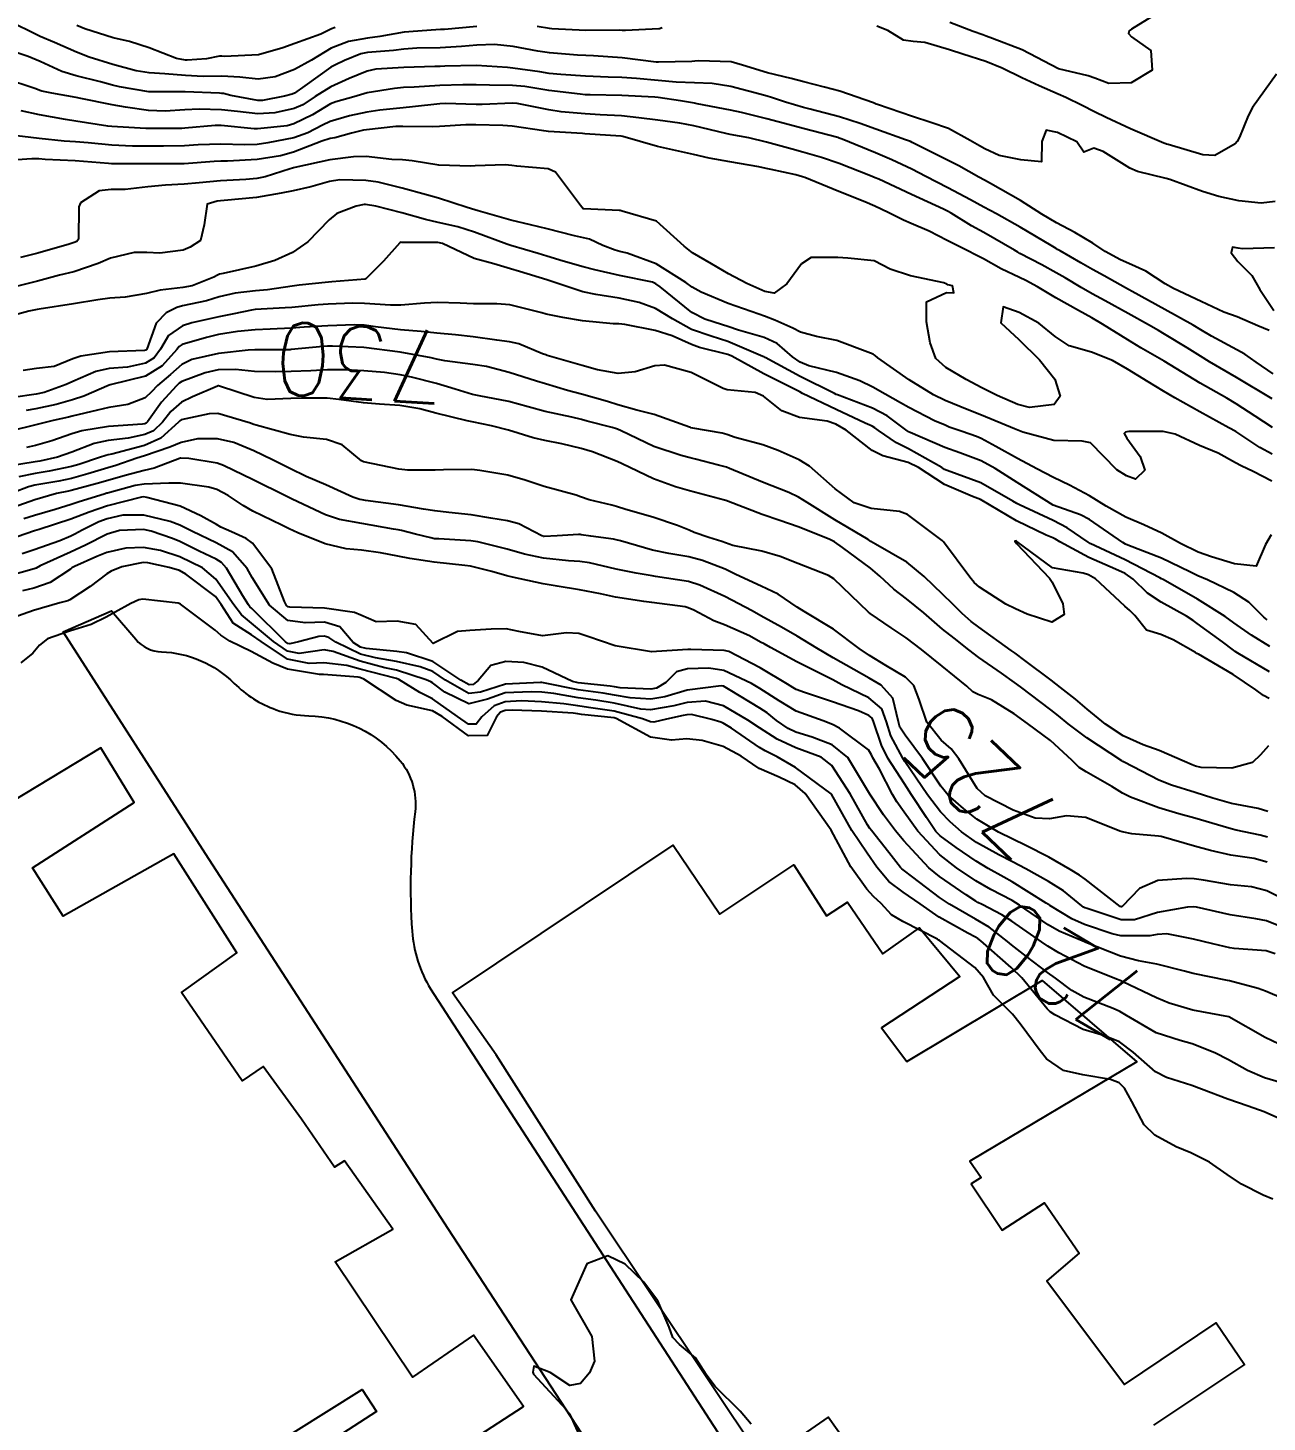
# Model space of a CAD drawing. Header units: metres. Extents: x 298520 to 308411, y 7433745 to 7450750.
# Drawn here: x 305375 to 305443.1, y 7436539.2 to 7436615.8 of the extents above; entities that cross this region are included whole.
import ezdxf
from ezdxf.enums import TextEntityAlignment as Align

# ---------------------------------------------------------------- set-up
doc = ezdxf.new("R2010")
doc.units = ezdxf.units.M
doc.header["$LTSCALE"] = 10
for name, color, linetype in [('Cotas', 45, 'Continuous'), ('Curvas de Nivel 1m', 11, 'Continuous'), ('Curvas de Nivel 5m', 15, 'Continuous'), ('Edificações', 30, 'Continuous'), ('Vias Primárias', 230, 'Continuous')]:
    doc.layers.add(name, color=color, linetype=linetype)
doc.styles.add('Style-STANDARD', font='STANDARD.shx')

msp = doc.modelspace()

# ---------------------------------------------------------------- linework, layer by layer
at = {"layer": 'Curvas de Nivel 1m', "flags": 128}
for points, elevation in [([(305436.783, 7436616.448), (305435.696, 7436615.776), (305435.562, 7436615.675), (305435.526, 7436615.542), (305435.691, 7436615.345), (305436.753, 7436614.594), (305436.831, 7436613.523), (305435.666, 7436612.816), (305434.441, 7436612.776), (305433.668, 7436613.078), (305433.314, 7436613.21), (305431.673, 7436613.59), (305429.683, 7436614.632), (305428.056, 7436615.26), (305427.691, 7436615.389), (305427.51, 7436615.452), (305426.984, 7436615.641), (305425.7, 7436616.139)], 743), ([(305399.692, 7436615.926), (305397.92, 7436615.758), (305397.69, 7436615.745), (305397.433, 7436615.737), (305395.689, 7436615.605), (305394.357, 7436615.362), (305393.685, 7436615.27), (305392.637, 7436615.097), (305391.68, 7436614.727), (305390.605, 7436614.076), (305389.668, 7436613.549), (305388.606, 7436613.158), (305387.662, 7436613.031), (305386.662, 7436613.124), (305385.663, 7436613.191), (305384.639, 7436613.175), (305383.664, 7436613.22), (305382.526, 7436613.31), (305381.665, 7436613.365), (305380.957, 7436613.481), (305379.669, 7436613.828), (305378.368, 7436614.223), (305377.676, 7436614.498), (305376.469, 7436615.037), (305375.684, 7436615.369), (305373.827, 7436616.279)], 742), ([(305391.892, 7436615.856), (305391.69, 7436615.79), (305391.109, 7436615.49), (305389.682, 7436614.987), (305389.025, 7436614.752), (305387.675, 7436614.356), (305385.81, 7436614.274), (305385.674, 7436614.29), (305385.533, 7436614.282), (305384.825, 7436614.148), (305383.768, 7436614.063), (305383.672, 7436614.069), (305383.166, 7436614.165), (305381.678, 7436614.736), (305380.585, 7436615.099), (305379.684, 7436615.302), (305378.128, 7436615.786), (305377.69, 7436615.971)], 743), ([(305409.877, 7436615.848), (305409.743, 7436615.798), (305409.692, 7436615.796), (305407.861, 7436615.698), (305407.691, 7436615.704), (305407.53, 7436615.712), (305405.691, 7436615.707), (305403.82, 7436615.791), (305403.692, 7436615.805), (305403, 7436615.927)], 742), ([(305443.671, 7436613.29), (305442.34, 7436611.46), (305442.104, 7436611.005), (305441.628, 7436609.829), (305441.497, 7436609.599), (305441.388, 7436609.472), (305440.274, 7436608.825), (305439.617, 7436608.862), (305437.71, 7436609.421), (305437.622, 7436609.45), (305437.577, 7436609.466), (305437.467, 7436609.512), (305435.634, 7436610.292), (305434.29, 7436610.906), (305433.648, 7436611.226), (305432.983, 7436611.57), (305432.083, 7436612.009), (305431.659, 7436612.192), (305430.616, 7436612.648), (305429.668, 7436613.1), (305428.586, 7436613.621), (305427.677, 7436613.994), (305426.424, 7436614.393), (305425.683, 7436614.626), (305424.324, 7436615.036), (305423.687, 7436615.1), (305423.162, 7436615.162), (305422.292, 7436615.701), (305421.696, 7436615.928)], 742), ([(305443.586, 7436606.299), (305442.824, 7436606.212), (305441.586, 7436606.324), (305440.496, 7436606.575), (305439.593, 7436606.85), (305437.795, 7436607.508), (305437.604, 7436607.569), (305436.015, 7436607.942), (305435.609, 7436608.127), (305434.129, 7436609.044), (305433.62, 7436609.236), (305433.063, 7436609.014), (305432.684, 7436609.574), (305431.63, 7436610.087), (305431.002, 7436610.227), (305430.755, 7436609.599), (305430.742, 7436608.469), (305429.613, 7436608.578), (305428.415, 7436608.821), (305427.619, 7436609.192), (305427.334, 7436609.348), (305426.824, 7436609.642), (305425.633, 7436610.307), (305424.664, 7436610.644), (305423.642, 7436610.974), (305421.729, 7436611.631), (305421.652, 7436611.652), (305421.499, 7436611.712), (305419.659, 7436612.364), (305418.812, 7436612.588), (305417.664, 7436612.883), (305416.972, 7436613.066), (305415.669, 7436613.374), (305414.304, 7436613.794), (305413.675, 7436613.969), (305411.871, 7436614.024), (305411.675, 7436614.007), (305411.515, 7436613.991), (305409.674, 7436613.956), (305409.561, 7436613.964), (305407.676, 7436614.186), (305406.097, 7436614.314), (305405.677, 7436614.328), (305405.234, 7436614.348), (305403.678, 7436614.473), (305403.037, 7436614.569), (305401.682, 7436614.827), (305400.658, 7436614.931), (305399.682, 7436614.897), (305398.838, 7436614.822), (305397.681, 7436614.753), (305396.39, 7436614.719), (305395.679, 7436614.668), (305395.109, 7436614.595), (305393.677, 7436614.484), (305393.302, 7436614.418), (305392.414, 7436614.053), (305391.91, 7436613.818), (305391.669, 7436613.679), (305390.229, 7436612.652), (305389.655, 7436612.257), (305389.543, 7436612.202), (305389.112, 7436612.095), (305387.909, 7436611.847), (305387.649, 7436611.845), (305386.167, 7436612.132), (305385.75, 7436612.235), (305385.654, 7436612.243), (305385.548, 7436612.247), (305383.655, 7436612.324), (305383.489, 7436612.327), (305381.654, 7436612.332), (305380.044, 7436612.592), (305379.658, 7436612.696), (305378.999, 7436612.877), (305377.663, 7436613.202), (305376.867, 7436613.444), (305375.67, 7436613.987), (305375.019, 7436614.267), (305373.677, 7436614.703)], 741), ([(305443.474, 7436596.827), (305442.541, 7436597.454), (305441.926, 7436597.902), (305441.49, 7436598.143), (305440.093, 7436598.888), (305439.5, 7436599.245), (305439.074, 7436599.494), (305437.516, 7436600.363), (305435.72, 7436601.347), (305435.532, 7436601.45), (305435.366, 7436601.542), (305434.189, 7436602.203), (305433.543, 7436602.564), (305432.904, 7436602.927), (305431.761, 7436603.587), (305431.629, 7436603.664), (305431.554, 7436603.707), (305431.275, 7436603.873), (305429.566, 7436604.889), (305428.268, 7436605.623), (305427.578, 7436605.991), (305426.836, 7436606.389), (305425.594, 7436607.05), (305424.384, 7436607.672), (305423.607, 7436608.068), (305422.506, 7436608.591), (305421.615, 7436608.966), (305419.774, 7436609.728), (305419.624, 7436609.787), (305419.546, 7436609.809), (305417.631, 7436610.307), (305416.886, 7436610.51), (305415.639, 7436610.842), (305414.248, 7436611.189), (305413.646, 7436611.321), (305411.804, 7436611.674), (305411.651, 7436611.704), (305410.882, 7436611.838), (305409.655, 7436612.018), (305409.473, 7436612.034), (305407.655, 7436612.124), (305405.919, 7436612.16), (305405.656, 7436612.165), (305405.369, 7436612.189), (305403.658, 7436612.393), (305402.33, 7436612.611), (305401.66, 7436612.676), (305400.392, 7436612.691), (305399.66, 7436612.703), (305398.927, 7436612.71), (305397.66, 7436612.679), (305396.239, 7436612.591), (305395.658, 7436612.559), (305395.165, 7436612.518), (305393.655, 7436612.27), (305393.476, 7436612.221), (305392.923, 7436612.047), (305391.928, 7436611.778), (305391.647, 7436611.657), (305390.645, 7436611.068), (305389.63, 7436610.562), (305389.261, 7436610.461), (305387.626, 7436610.286), (305387.452, 7436610.286), (305385.628, 7436610.467), (305385.303, 7436610.468), (305383.625, 7436610.323), (305383.473, 7436610.314), (305381.625, 7436610.307), (305381.497, 7436610.31), (305379.626, 7436610.415), (305379.4, 7436610.438), (305377.63, 7436610.719), (305377.063, 7436610.807), (305375.635, 7436611.063), (305374.632, 7436611.276)], 739), ([(305443.427, 7436595.44), (305441.47, 7436596.61), (305439.983, 7436597.485), (305439.486, 7436597.785), (305438.746, 7436598.242), (305437.498, 7436599.006), (305437.183, 7436599.198), (305436.632, 7436599.523), (305435.512, 7436600.142), (305434.246, 7436600.828), (305433.528, 7436601.225), (305432.931, 7436601.569), (305432.046, 7436602.091), (305431.541, 7436602.377), (305430.754, 7436602.807), (305429.551, 7436603.441), (305429.443, 7436603.502), (305429.258, 7436603.613), (305427.562, 7436604.583), (305426.884, 7436604.958), (305425.769, 7436605.657), (305425.575, 7436605.772), (305425.361, 7436605.877), (305423.588, 7436606.681), (305421.789, 7436607.518), (305421.601, 7436607.603), (305421.339, 7436607.713), (305419.609, 7436608.38), (305418.643, 7436608.709), (305417.616, 7436609.015), (305417.034, 7436609.176), (305415.621, 7436609.561), (305414.641, 7436609.79), (305413.626, 7436609.987), (305413.391, 7436610.039), (305411.632, 7436610.46), (305410.862, 7436610.61), (305409.637, 7436610.774), (305408.598, 7436610.901), (305407.64, 7436611.001), (305406.465, 7436611.063), (305405.641, 7436611.114), (305404.322, 7436611.234), (305403.644, 7436611.327), (305401.908, 7436611.687), (305401.649, 7436611.708), (305399.987, 7436611.628), (305399.648, 7436611.626), (305397.958, 7436611.678), (305397.648, 7436611.659), (305396.159, 7436611.498), (305395.644, 7436611.455), (305394.349, 7436611.326), (305393.641, 7436611.216), (305392.684, 7436611.003), (305391.632, 7436610.688), (305391.203, 7436610.493), (305390.404, 7436610.078), (305389.62, 7436609.8), (305388.204, 7436609.517), (305387.616, 7436609.436), (305386.908, 7436609.413), (305385.616, 7436609.457), (305384.365, 7436609.403), (305383.615, 7436609.356), (305382.454, 7436609.332), (305381.614, 7436609.33), (305380.76, 7436609.339), (305379.615, 7436609.394), (305378.324, 7436609.515), (305377.616, 7436609.576), (305376.996, 7436609.619), (305375.618, 7436609.767), (305373.937, 7436609.959)], 738), ([(305443.437, 7436593.861), (305442.489, 7436594.5), (305441.45, 7436595.176), (305440.929, 7436595.475), (305439.465, 7436596.306), (305437.483, 7436597.51), (305436.209, 7436598.248), (305435.494, 7436598.689), (305434.098, 7436599.554), (305433.508, 7436599.898), (305432.784, 7436600.301), (305431.524, 7436601.004), (305430.515, 7436601.6), (305429.889, 7436601.959), (305429.538, 7436602.122), (305428.517, 7436602.595), (305427.548, 7436603.142), (305427.231, 7436603.316), (305426.579, 7436603.645), (305425.884, 7436603.982), (305425.558, 7436604.147), (305424.569, 7436604.663), (305423.567, 7436605.089), (305423.153, 7436605.271), (305422.316, 7436605.699), (305421.578, 7436606.047), (305421.02, 7436606.277), (305419.59, 7436606.854), (305417.735, 7436607.614), (305417.602, 7436607.661), (305417.234, 7436607.756), (305415.877, 7436608.048), (305415.606, 7436608.111), (305415.189, 7436608.202), (305413.61, 7436608.47), (305412.473, 7436608.678), (305411.613, 7436608.887), (305410.283, 7436609.176), (305409.618, 7436609.317), (305407.725, 7436609.869), (305407.623, 7436609.89), (305407.601, 7436609.892), (305405.625, 7436610.02), (305405.496, 7436610.03), (305403.626, 7436610.149), (305403.369, 7436610.182), (305401.63, 7436610.432), (305401.12, 7436610.466), (305399.631, 7436610.518), (305399.088, 7436610.519), (305397.629, 7436610.415), (305397.225, 7436610.4), (305395.629, 7436610.425), (305395.241, 7436610.412), (305393.626, 7436610.244), (305393.452, 7436610.216), (305392.793, 7436610.048), (305391.873, 7436609.805), (305391.62, 7436609.756), (305391.168, 7436609.617), (305389.612, 7436609.013), (305388.896, 7436608.811), (305387.608, 7436608.609), (305385.982, 7436608.51), (305385.607, 7436608.509), (305385.253, 7436608.497), (305383.605, 7436608.37), (305383.405, 7436608.361), (305381.605, 7436608.362), (305379.764, 7436608.367), (305379.605, 7436608.372), (305379.427, 7436608.389), (305377.606, 7436608.535), (305375.958, 7436608.606), (305375.607, 7436608.634), (305375.222, 7436608.649), (305373.605, 7436608.535)], 737), ([(305443.423, 7436592.407), (305442.746, 7436592.77), (305441.704, 7436593.466), (305441.545, 7436593.58), (305441.435, 7436593.649), (305441.052, 7436593.859), (305439.445, 7436594.733), (305438.067, 7436595.504), (305437.458, 7436595.862), (305436.6, 7436596.388), (305435.476, 7436597.068), (305434.654, 7436597.548), (305433.487, 7436598.015), (305432.272, 7436598.359), (305431.496, 7436598.872), (305430.595, 7436599.599), (305429.512, 7436600.187), (305428.627, 7436600.508), (305428.513, 7436599.62), (305429.494, 7436598.705), (305430.629, 7436597.599), (305431.467, 7436596.522), (305431.771, 7436595.585), (305431.448, 7436595.139), (305430.076, 7436594.975), (305429.448, 7436595.139), (305428.303, 7436595.621), (305427.459, 7436596.045), (305426.596, 7436596.513), (305425.475, 7436597.161), (305424.925, 7436597.666), (305424.627, 7436598.533), (305424.423, 7436599.671), (305424.419, 7436600.771), (305425.527, 7436601.285), (305425.917, 7436601.265), (305425.852, 7436601.655), (305425.592, 7436601.718), (305425.534, 7436601.742), (305425.376, 7436601.82), (305423.538, 7436602.211), (305422.411, 7436602.567), (305421.546, 7436603.026), (305420.101, 7436603.171), (305419.548, 7436603.211), (305418.082, 7436603.21), (305417.544, 7436602.873), (305416.735, 7436601.762), (305416.036, 7436601.262), (305415.526, 7436601.349), (305414.536, 7436601.79), (305413.538, 7436602.325), (305412.594, 7436602.865), (305411.549, 7436603.469), (305411.083, 7436603.835), (305409.567, 7436605.221), (305407.683, 7436605.758), (305407.572, 7436605.795), (305407.51, 7436605.808), (305405.573, 7436605.891), (305405.53, 7436605.9), (305405.397, 7436606.08), (305404.014, 7436607.916), (305403.605, 7436608.089), (305401.898, 7436608.237), (305401.606, 7436608.275), (305401.245, 7436608.315), (305399.606, 7436608.255), (305399.338, 7436608.241), (305397.606, 7436608.298), (305396.135, 7436608.539), (305395.609, 7436608.58), (305395.023, 7436608.612), (305393.61, 7436608.762), (305392.907, 7436608.75), (305391.608, 7436608.595), (305389.685, 7436608.17), (305389.603, 7436608.141), (305389.562, 7436608.131), (305389.421, 7436608.092), (305388.044, 7436607.658), (305387.595, 7436607.565), (305386.99, 7436607.512), (305385.596, 7436607.437), (305384.418, 7436607.328), (305383.594, 7436607.251), (305382.572, 7436607.191), (305381.592, 7436607.11), (305380.356, 7436606.964), (305379.59, 7436606.947), (305378.927, 7436606.879), (305377.895, 7436606.227), (305377.801, 7436606.006), (305377.779, 7436604.228), (305377.687, 7436604.093), (305377.551, 7436604.036), (305377.273, 7436603.957), (305375.545, 7436603.454), (305374.589, 7436603.222)], 736), ([(305443.368, 7436587.97), (305443.052, 7436587.445), (305442.549, 7436586.248), (305441.347, 7436586.379), (305440.085, 7436586.75), (305439.356, 7436587.008), (305438.39, 7436587.5), (305437.368, 7436588.065), (305436.365, 7436588.517), (305435.377, 7436588.938), (305434.305, 7436589.551), (305433.391, 7436590.121), (305432.274, 7436590.702), (305431.406, 7436591.125), (305430.493, 7436591.599), (305429.418, 7436592.167), (305428.231, 7436592.816), (305427.429, 7436593.267), (305427.176, 7436593.379), (305426.374, 7436593.646), (305425.673, 7436593.894), (305425.436, 7436593.989), (305424.86, 7436594.244), (305423.446, 7436594.961), (305422.983, 7436595.221), (305422.148, 7436595.7), (305421.458, 7436596.081), (305420.752, 7436596.429), (305419.47, 7436596.892), (305417.955, 7436597.266), (305417.478, 7436597.455), (305417.041, 7436597.757), (305416.206, 7436598.486), (305415.493, 7436598.822), (305414.075, 7436599.217), (305413.499, 7436599.418), (305413.208, 7436599.513), (305412.223, 7436599.819), (305411.508, 7436600.196), (305409.781, 7436601.596), (305409.532, 7436601.777), (305409.344, 7436601.852), (305407.537, 7436602.229), (305406.18, 7436602.531), (305405.541, 7436602.697), (305404.442, 7436603.013), (305403.547, 7436603.288), (305403.06, 7436603.439), (305401.552, 7436603.882), (305401.348, 7436603.952), (305399.559, 7436604.603), (305398.643, 7436604.899), (305397.565, 7436605.15), (305396.864, 7436605.299), (305395.569, 7436605.67), (305394.127, 7436606.034), (305393.574, 7436606.129), (305393.486, 7436606.129), (305393.046, 7436606.045), (305391.991, 7436605.633), (305391.565, 7436605.283), (305390.401, 7436604.077), (305389.547, 7436603.483), (305388.59, 7436603.052), (305387.539, 7436602.734), (305385.736, 7436602.338), (305385.534, 7436602.297), (305385.425, 7436602.25), (305385.229, 7436602.143), (305384.027, 7436601.654), (305383.524, 7436601.565), (305382.267, 7436601.427), (305381.519, 7436601.24), (305380.359, 7436601.041), (305379.515, 7436600.982), (305378.846, 7436600.884), (305377.509, 7436600.665), (305375.625, 7436600.378), (305375.504, 7436600.353), (305375.429, 7436600.336), (305375.062, 7436600.264), (305373.843, 7436599.934)], 734), ([(305443.159, 7436583.29), (305442.975, 7436583.445), (305442.135, 7436584.272), (305441.326, 7436584.789), (305439.867, 7436585.485), (305439.336, 7436585.721), (305438.899, 7436585.935), (305437.35, 7436586.678), (305435.493, 7436587.406), (305435.362, 7436587.463), (305435.223, 7436587.541), (305433.375, 7436588.808), (305432.882, 7436589.071), (305431.383, 7436589.59), (305429.402, 7436590.854), (305428.186, 7436591.622), (305427.417, 7436592.031), (305426.246, 7436592.473), (305425.424, 7436592.771), (305423.521, 7436593.59), (305423.432, 7436593.631), (305423.401, 7436593.649), (305423.349, 7436593.681), (305422.252, 7436594.509), (305421.445, 7436594.928), (305419.522, 7436595.659), (305419.453, 7436595.688), (305419.366, 7436595.731), (305417.467, 7436596.676), (305415.542, 7436597.72), (305415.483, 7436597.753), (305415.425, 7436597.781), (305413.491, 7436598.601), (305412.577, 7436598.897), (305411.497, 7436599.263), (305410.445, 7436599.841), (305409.511, 7436600.42), (305408.624, 7436600.751), (305407.519, 7436600.974), (305406.235, 7436601.177), (305405.524, 7436601.32), (305403.754, 7436601.918), (305403.534, 7436601.993), (305402.034, 7436602.439), (305401.539, 7436602.601), (305400.634, 7436602.867), (305399.545, 7436603.166), (305397.81, 7436603.987), (305397.553, 7436604.045), (305395.581, 7436604.047), (305395.553, 7436604.05), (305395.52, 7436604.053), (305395.463, 7436604.021), (305394.558, 7436603.015), (305393.578, 7436602.04), (305393.545, 7436602.028), (305391.711, 7436601.877), (305391.53, 7436601.859), (305389.925, 7436601.688), (305389.526, 7436601.633), (305388.179, 7436601.448), (305387.522, 7436601.381), (305386.399, 7436601.248), (305385.517, 7436601.049), (305384.817, 7436600.843), (305383.509, 7436600.555), (305383.197, 7436600.473), (305382.598, 7436600.169), (305382.062, 7436599.609), (305381.541, 7436598.179), (305381.517, 7436598.145), (305381.482, 7436598.121), (305381.413, 7436598.112), (305379.481, 7436598.032), (305377.913, 7436597.792), (305377.477, 7436597.638), (305376.447, 7436597.22), (305375.471, 7436597.106), (305374.739, 7436596.999)], 733), ([(305443.297, 7436581.821), (305442.293, 7436582.445), (305441.31, 7436583.138), (305440.84, 7436583.475), (305439.322, 7436584.423), (305437.425, 7436585.509), (305437.334, 7436585.554), (305437.245, 7436585.6), (305435.349, 7436586.6), (305433.424, 7436587.497), (305433.362, 7436587.526), (305433.306, 7436587.561), (305432.153, 7436588.36), (305431.375, 7436588.749), (305429.53, 7436589.609), (305429.384, 7436589.691), (305429.17, 7436589.828), (305427.401, 7436590.824), (305425.562, 7436591.506), (305425.412, 7436591.567), (305425.26, 7436591.662), (305423.423, 7436592.698), (305422.763, 7436593.027), (305421.783, 7436593.705), (305421.585, 7436593.858), (305421.435, 7436593.937), (305421.047, 7436594.104), (305419.444, 7436594.865), (305417.607, 7436595.748), (305417.454, 7436595.826), (305417.311, 7436595.896), (305415.469, 7436596.819), (305413.706, 7436597.798), (305413.484, 7436597.889), (305411.931, 7436598.267), (305411.489, 7436598.428), (305410.43, 7436598.904), (305409.496, 7436599.206), (305407.826, 7436599.54), (305407.5, 7436599.564), (305407.188, 7436599.563), (305405.501, 7436599.734), (305404.413, 7436599.911), (305403.506, 7436600.107), (305403.257, 7436600.173), (305401.513, 7436600.622), (305400.795, 7436600.676), (305399.513, 7436600.662), (305398.782, 7436600.71), (305397.514, 7436600.746), (305396.817, 7436600.697), (305395.511, 7436600.589), (305394.948, 7436600.589), (305393.513, 7436600.688), (305392.853, 7436600.706), (305391.512, 7436600.651), (305390.972, 7436600.614), (305389.509, 7436600.474), (305389.155, 7436600.447), (305387.507, 7436600.355), (305387.292, 7436600.327), (305386.325, 7436600.128), (305385.501, 7436599.957), (305384.023, 7436599.63), (305383.496, 7436599.466), (305382.735, 7436598.923), (305382.291, 7436598.172), (305381.949, 7436597.704), (305381.475, 7436597.411), (305380.471, 7436597.193), (305379.472, 7436597.116), (305378.731, 7436596.956), (305377.465, 7436596.392), (305377.115, 7436596.235), (305375.906, 7436595.803), (305375.455, 7436595.701), (305374.198, 7436595.526)], 732), ([(305443.278, 7436580.438), (305441.542, 7436581.466), (305441.384, 7436581.559), (305441.294, 7436581.624), (305440.698, 7436582.077), (305439.309, 7436583.099), (305439.08, 7436583.263), (305438.725, 7436583.496), (305437.32, 7436584.263), (305436.563, 7436584.76), (305435.777, 7436585.533), (305435.337, 7436585.842), (305434.806, 7436586.08), (305433.35, 7436586.713), (305431.748, 7436587.584), (305431.505, 7436587.728), (305431.365, 7436587.799), (305431.003, 7436587.957), (305429.374, 7436588.743), (305427.882, 7436589.625), (305427.387, 7436589.91), (305426.947, 7436590.079), (305425.399, 7436590.738), (305423.983, 7436591.674), (305423.416, 7436591.945), (305422.023, 7436592.305), (305421.422, 7436592.609), (305419.997, 7436593.724), (305419.436, 7436594.049), (305418.955, 7436594.218), (305417.44, 7436594.412), (305416.458, 7436594.78), (305415.451, 7436595.587), (305415.003, 7436595.785), (305413.455, 7436595.944), (305413.238, 7436596.021), (305411.469, 7436596.896), (305410.017, 7436597.302), (305409.474, 7436597.26), (305408.402, 7436596.928), (305407.468, 7436596.845), (305406.319, 7436597.039), (305405.474, 7436597.272), (305403.567, 7436597.833), (305403.482, 7436597.857), (305403.309, 7436597.923), (305402.007, 7436598.462), (305401.489, 7436598.582), (305400.781, 7436598.666), (305399.492, 7436598.855), (305398.515, 7436598.957), (305397.494, 7436599.051), (305396.635, 7436599.143), (305395.495, 7436599.248), (305394.117, 7436599.413), (305393.497, 7436599.489), (305392.958, 7436599.508), (305391.497, 7436599.467), (305390.197, 7436599.382), (305389.495, 7436599.327), (305388.323, 7436599.273), (305387.494, 7436599.244), (305386.521, 7436599.152), (305385.491, 7436598.977), (305384.816, 7436598.82), (305383.486, 7436598.437), (305383.319, 7436598.327), (305383.19, 7436598.163), (305382.379, 7436597.266), (305381.468, 7436596.699), (305379.521, 7436596.209), (305379.472, 7436596.2), (305378.078, 7436595.6), (305377.45, 7436595.389), (305376.553, 7436595.136), (305375.442, 7436594.896), (305374.9, 7436594.807)], 731), ([(305443.227, 7436576.36), (305442.793, 7436575.873), (305442.353, 7436575.453), (305441.21, 7436575.131), (305439.52, 7436575.177), (305439.211, 7436575.254), (305439.035, 7436575.316), (305438.603, 7436575.499), (305437.222, 7436576.108), (305436.338, 7436576.417), (305435.233, 7436576.91), (305434.26, 7436577.55), (305433.251, 7436578.387), (305432.614, 7436578.927), (305431.792, 7436579.582), (305431.269, 7436579.981), (305429.83, 7436581.059), (305429.291, 7436581.46), (305429.08, 7436581.612), (305427.305, 7436582.882), (305426.878, 7436583.206), (305426.377, 7436583.644), (305425.847, 7436584.18), (305425.323, 7436584.682), (305424.29, 7436585.67), (305423.345, 7436586.474), (305421.605, 7436587.461), (305421.361, 7436587.609), (305421.207, 7436587.712), (305419.374, 7436588.792), (305417.848, 7436589.745), (305417.387, 7436590.041), (305416.85, 7436590.299), (305415.399, 7436590.865), (305413.591, 7436591.617), (305413.411, 7436591.682), (305412.981, 7436591.806), (305411.721, 7436592.13), (305411.417, 7436592.207), (305410.919, 7436592.333), (305409.423, 7436592.832), (305407.62, 7436593.68), (305407.432, 7436593.78), (305407.366, 7436593.804), (305407.125, 7436593.875), (305405.76, 7436594.219), (305405.437, 7436594.301), (305404.914, 7436594.43), (305403.441, 7436594.757), (305402.518, 7436595.009), (305401.446, 7436595.297), (305399.815, 7436595.609), (305399.459, 7436595.688), (305398.506, 7436595.98), (305397.466, 7436596.286), (305396.098, 7436596.639), (305395.47, 7436596.766), (305394.614, 7436596.886), (305393.472, 7436596.979), (305392.458, 7436597.04), (305391.473, 7436597.04), (305390.563, 7436596.988), (305389.472, 7436596.949), (305388.645, 7436596.925), (305387.471, 7436596.948), (305386.41, 7436597.064), (305385.472, 7436597.042), (305384.744, 7436596.873), (305383.465, 7436596.393), (305383.328, 7436596.298), (305383.181, 7436596.163), (305382.352, 7436595.268), (305381.578, 7436594.179), (305381.507, 7436594.105), (305381.432, 7436594.072), (305381.298, 7436594.048), (305379.43, 7436593.931), (305377.962, 7436593.69), (305377.426, 7436593.528), (305376.317, 7436593.142), (305375.419, 7436592.884), (305374.918, 7436592.765)], 729), ([(305443.186, 7436572.761), (305442.652, 7436572.913), (305441.19, 7436573.187), (305440.166, 7436573.48), (305439.196, 7436573.803), (305437.892, 7436574.202), (305437.203, 7436574.479), (305435.287, 7436575.465), (305435.213, 7436575.508), (305435.154, 7436575.541), (305433.231, 7436576.797), (305432.2, 7436577.576), (305431.678, 7436578.014), (305431.251, 7436578.349), (305429.587, 7436579.607), (305429.266, 7436579.848), (305428.535, 7436580.357), (305427.287, 7436581.232), (305426.75, 7436581.638), (305425.932, 7436582.283), (305425.304, 7436582.788), (305424.277, 7436583.67), (305423.321, 7436584.445), (305422.624, 7436584.989), (305421.855, 7436585.702), (305421.339, 7436586.14), (305419.807, 7436587.274), (305419.361, 7436587.583), (305419.073, 7436587.733), (305417.37, 7436588.416), (305416.36, 7436588.752), (305415.376, 7436589.094), (305413.537, 7436589.798), (305413.384, 7436589.855), (305413.307, 7436589.878), (305411.391, 7436590.391), (305410.622, 7436590.61), (305409.401, 7436591.056), (305407.686, 7436591.867), (305407.414, 7436591.997), (305406.057, 7436592.529), (305405.421, 7436592.719), (305404.369, 7436592.965), (305403.425, 7436593.151), (305402.797, 7436593.299), (305401.431, 7436593.717), (305400.498, 7436593.959), (305399.436, 7436594.183), (305399.165, 7436594.245), (305397.443, 7436594.666), (305396.562, 7436594.887), (305395.449, 7436595.074), (305394.331, 7436595.15), (305393.451, 7436595.221), (305392.097, 7436595.416), (305391.454, 7436595.48), (305390.054, 7436595.484), (305389.453, 7436595.456), (305388.156, 7436595.4), (305387.454, 7436595.518), (305385.547, 7436596.139), (305385.481, 7436596.158), (305385.463, 7436596.156), (305385.421, 7436596.14), (305384.059, 7436595.549), (305383.449, 7436595.261), (305382.858, 7436594.749), (305382.412, 7436594.17), (305381.912, 7436593.691), (305381.426, 7436593.479), (305380.513, 7436593.282), (305379.422, 7436593.147), (305378.652, 7436592.987), (305377.416, 7436592.508), (305376.622, 7436592.242), (305375.65, 7436592.016), (305375.409, 7436591.975), (305373.944, 7436591.735)], 728), ([(305443.171, 7436571.339), (305442.772, 7436571.446), (305441.444, 7436571.734), (305441.176, 7436571.797), (305440.724, 7436571.928), (305439.182, 7436572.38), (305438.3, 7436572.619), (305437.187, 7436572.95), (305435.637, 7436573.536), (305435.195, 7436573.764), (305434.61, 7436574.135), (305433.207, 7436574.94), (305432.814, 7436575.17), (305432.419, 7436575.572), (305431.229, 7436576.659), (305429.979, 7436577.603), (305429.248, 7436578.121), (305427.991, 7436578.887), (305427.259, 7436579.191), (305426.967, 7436579.342), (305426.628, 7436579.64), (305425.279, 7436580.744), (305424.139, 7436581.672), (305423.299, 7436582.301), (305422.467, 7436582.855), (305421.312, 7436583.638), (305421.228, 7436583.711), (305419.331, 7436585.542), (305419.038, 7436585.733), (305417.343, 7436586.396), (305416.362, 7436586.773), (305415.356, 7436587.064), (305413.766, 7436587.389), (305413.36, 7436587.535), (305413.164, 7436587.606), (305412.441, 7436587.814), (305411.643, 7436588.103), (305411.367, 7436588.219), (305410.723, 7436588.482), (305409.374, 7436588.938), (305407.89, 7436589.353), (305407.379, 7436589.52), (305407.106, 7436589.6), (305405.87, 7436589.893), (305405.385, 7436590.056), (305405.145, 7436590.144), (305403.394, 7436590.629), (305402.353, 7436590.982), (305401.402, 7436591.248), (305399.861, 7436591.511), (305399.407, 7436591.551), (305397.856, 7436591.535), (305397.406, 7436591.528), (305395.9, 7436591.518), (305395.406, 7436591.582), (305393.463, 7436591.988), (305393.412, 7436592.002), (305393.356, 7436592.041), (305392.287, 7436592.922), (305391.424, 7436593.207), (305390.164, 7436593.344), (305389.427, 7436593.481), (305387.547, 7436593.994), (305387.432, 7436594.038), (305387.381, 7436594.059), (305387.242, 7436594.113), (305385.44, 7436594.635), (305384.963, 7436594.622), (305383.435, 7436594.298), (305383.353, 7436594.242), (305383.289, 7436594.161), (305382.318, 7436593.277), (305381.42, 7436592.886), (305379.611, 7436592.403), (305379.414, 7436592.368), (305379.288, 7436592.338), (305378.944, 7436592.215), (305377.795, 7436591.838), (305377.405, 7436591.734), (305376.175, 7436591.475), (305375.399, 7436591.341), (305374.513, 7436591.152)], 727), ([(305443.151, 7436569.974), (305442.436, 7436570.169), (305441.156, 7436570.356), (305440.028, 7436570.613), (305439.163, 7436570.85), (305437.316, 7436571.372), (305437.171, 7436571.4), (305435.709, 7436571.535), (305435.174, 7436571.629), (305435.044, 7436571.671), (305433.182, 7436572.43), (305432.125, 7436572.519), (305431.181, 7436572.355), (305430.386, 7436572.393), (305429.185, 7436572.83), (305427.653, 7436573.625), (305427.199, 7436574.018), (305426.199, 7436575.645), (305425.781, 7436576.204), (305425.233, 7436576.671), (305424.438, 7436577.668), (305424.022, 7436578.906), (305423.727, 7436579.675), (305423.27, 7436580.141), (305422.185, 7436580.791), (305421.287, 7436581.326), (305420.721, 7436581.716), (305419.303, 7436582.786), (305417.69, 7436583.746), (305417.315, 7436583.992), (305416.261, 7436584.705), (305415.333, 7436585.152), (305413.939, 7436585.794), (305413.346, 7436586.076), (305412.094, 7436586.562), (305411.352, 7436586.76), (305410.251, 7436586.944), (305409.356, 7436587.123), (305407.599, 7436587.63), (305407.361, 7436587.695), (305407.21, 7436587.721), (305405.963, 7436587.891), (305405.431, 7436587.967), (305405.364, 7436587.979), (305405.283, 7436587.981), (305404.099, 7436587.913), (305403.402, 7436587.88), (305403.363, 7436587.885), (305403.332, 7436587.89), (305403.268, 7436587.921), (305402.007, 7436588.578), (305401.371, 7436588.739), (305400.454, 7436588.877), (305399.374, 7436589.06), (305398.159, 7436589.198), (305397.376, 7436589.282), (305396.765, 7436589.387), (305395.379, 7436589.625), (305393.559, 7436589.86), (305393.381, 7436589.885), (305393.254, 7436589.914), (305392.879, 7436590.048), (305391.393, 7436590.724), (305390.305, 7436591.175), (305389.406, 7436591.608), (305388.461, 7436592.1), (305387.418, 7436592.589), (305386.333, 7436593.037), (305385.424, 7436593.245), (305384.328, 7436593.247), (305383.422, 7436593.049), (305382.799, 7436592.787), (305381.414, 7436592.31), (305380.991, 7436592.186), (305379.829, 7436591.781), (305379.404, 7436591.645), (305378.306, 7436591.315), (305377.396, 7436591.073), (305376.708, 7436590.926), (305375.389, 7436590.696), (305375.04, 7436590.611), (305374.167, 7436590.272)], 726), ([(305444.254, 7436566.28), (305443.116, 7436566.735), (305442.529, 7436566.861), (305441.119, 7436567.073), (305439.261, 7436567.489), (305439.123, 7436567.507), (305438.769, 7436567.495), (305437.12, 7436567.201), (305435.854, 7436566.794), (305435.115, 7436566.796), (305433.262, 7436567.418), (305433.122, 7436567.466), (305433.058, 7436567.497), (305432.961, 7436567.562), (305431.947, 7436568.393), (305431.136, 7436568.905), (305429.884, 7436569.603), (305429.149, 7436569.995), (305428.404, 7436570.368), (305427.164, 7436571.054), (305426.34, 7436571.642), (305425.711, 7436572.185), (305425.184, 7436572.733), (305424.474, 7436573.667), (305423.22, 7436575.507), (305423.115, 7436575.682), (305422.462, 7436576.919), (305422.22, 7436577.695), (305421.96, 7436578.409), (305421.256, 7436579.014), (305419.769, 7436579.725), (305419.267, 7436579.987), (305418.75, 7436580.255), (305417.281, 7436580.983), (305415.837, 7436581.772), (305415.484, 7436581.967), (305415.296, 7436582.071), (305414.678, 7436582.407), (305413.305, 7436583.018), (305412.731, 7436583.232), (305411.62, 7436583.825), (305411.315, 7436583.962), (305411.147, 7436584), (305409.319, 7436584.24), (305408.872, 7436584.302), (305407.323, 7436584.548), (305406.49, 7436584.718), (305405.329, 7436584.951), (305404.102, 7436585.142), (305403.333, 7436585.268), (305401.646, 7436585.638), (305401.339, 7436585.718), (305400.515, 7436585.958), (305399.346, 7436586.242), (305399.031, 7436586.288), (305397.348, 7436586.468), (305396.001, 7436586.662), (305395.351, 7436586.792), (305394.399, 7436586.983), (305393.354, 7436587.118), (305392.508, 7436587.206), (305391.357, 7436587.476), (305389.85, 7436588.085), (305389.365, 7436588.306), (305388.966, 7436588.495), (305387.375, 7436589.269), (305386.838, 7436589.579), (305386.013, 7436590.131), (305385.388, 7436590.452), (305384.952, 7436590.582), (305383.393, 7436590.812), (305382.752, 7436590.807), (305381.392, 7436590.756), (305380.899, 7436590.678), (305379.384, 7436590.263), (305379.34, 7436590.254), (305379.196, 7436590.212), (305377.814, 7436589.79), (305377.377, 7436589.637), (305376.494, 7436589.363), (305375.371, 7436589.037), (305374.784, 7436588.851)], 724), ([(305443.597, 7436564.933), (305443.098, 7436565.096), (305441.345, 7436565.22), (305441.1, 7436565.258), (305440.173, 7436565.479), (305439.105, 7436565.742), (305437.631, 7436566.035), (305437.108, 7436565.995), (305436.704, 7436565.927), (305435.107, 7436565.926), (305434.625, 7436566.027), (305433.113, 7436566.545), (305432.405, 7436566.86), (305431.197, 7436567.589), (305431.155, 7436567.621), (305431.123, 7436567.638), (305431.001, 7436567.715), (305429.136, 7436568.883), (305428.674, 7436569.153), (305427.804, 7436569.63), (305427.149, 7436570.022), (305426.041, 7436570.77), (305425.169, 7436571.412), (305424.934, 7436571.662), (305424.422, 7436572.426), (305423.597, 7436573.676), (305423.202, 7436574.273), (305422.299, 7436575.694), (305421.938, 7436576.407), (305421.5, 7436577.706), (305421.424, 7436577.887), (305421.246, 7436578.04), (305420.681, 7436578.283), (305419.254, 7436578.791), (305417.711, 7436579.293), (305417.26, 7436579.46), (305417.074, 7436579.566), (305416.782, 7436579.757), (305415.276, 7436580.658), (305413.539, 7436581.547), (305413.29, 7436581.608), (305411.461, 7436581.656), (305411.29, 7436581.656), (305409.578, 7436581.557), (305409.288, 7436581.526), (305407.293, 7436581.87), (305405.789, 7436582.384), (305405.299, 7436582.538), (305404.626, 7436582.581), (305403.298, 7436582.408), (305402.008, 7436582.647), (305401.301, 7436582.804), (305400.475, 7436582.785), (305399.3, 7436582.712), (305398.619, 7436582.657), (305397.293, 7436581.99), (305396.342, 7436583.043), (305395.305, 7436583.219), (305394.147, 7436583.189), (305393.308, 7436583.556), (305392.959, 7436583.695), (305391.312, 7436583.944), (305389.415, 7436583.985), (305389.312, 7436584.007), (305389.215, 7436584.091), (305389.109, 7436584.299), (305388.421, 7436586.099), (305387.357, 7436587.518), (305387.013, 7436587.768), (305386.201, 7436588.127), (305385.616, 7436588.387), (305385.367, 7436588.53), (305384.514, 7436589.006), (305383.377, 7436589.536), (305381.534, 7436590.026), (305381.382, 7436590.051), (305381.243, 7436590.043), (305379.376, 7436589.558), (305378.371, 7436589.222), (305377.369, 7436588.833), (305375.613, 7436588.256), (305375.362, 7436588.179), (305373.934, 7436587.697)], 723), ([(305444.044, 7436562.45), (305443.067, 7436562.869), (305442.65, 7436563.027), (305441.073, 7436563.448), (305440.967, 7436563.471), (305439.078, 7436563.85), (305438.599, 7436563.979), (305437.086, 7436564.367), (305436.081, 7436564.538), (305435.092, 7436564.799), (305433.185, 7436565.559), (305433.103, 7436565.591), (305431.713, 7436566.185), (305431.112, 7436566.527), (305429.537, 7436567.606), (305429.125, 7436567.857), (305427.964, 7436568.46), (305427.136, 7436568.942), (305426.062, 7436569.651), (305425.154, 7436570.376), (305423.947, 7436571.672), (305423.183, 7436572.726), (305422.795, 7436573.292), (305422.555, 7436573.69), (305421.828, 7436575.086), (305421.466, 7436575.706), (305421.386, 7436575.869), (305421.227, 7436576.152), (305419.635, 7436577.33), (305419.241, 7436577.545), (305418.738, 7436577.735), (305417.248, 7436578.274), (305416.324, 7436578.834), (305415.26, 7436579.511), (305414.789, 7436579.785), (305413.274, 7436580.509), (305412.443, 7436580.645), (305411.274, 7436580.598), (305410.677, 7436580.431), (305410.077, 7436579.842), (305409.576, 7436579.531), (305409.259, 7436579.477), (305407.566, 7436579.561), (305407.26, 7436579.61), (305407.03, 7436579.643), (305405.262, 7436579.827), (305404.953, 7436579.903), (305403.275, 7436580.694), (305402.27, 7436580.944), (305401.279, 7436581.006), (305400.455, 7436580.778), (305399.77, 7436579.965), (305399.483, 7436579.746), (305399.26, 7436579.716), (305398.818, 7436579.974), (305397.278, 7436581.005), (305395.823, 7436581.473), (305395.286, 7436581.55), (305393.607, 7436581.718), (305393.289, 7436581.792), (305392.888, 7436582.046), (305392.152, 7436582.908), (305391.304, 7436583.175), (305390.256, 7436583.128), (305389.305, 7436583.257), (305388.291, 7436584.1), (305387.335, 7436585.614), (305387.052, 7436586.114), (305386.25, 7436587.025), (305385.357, 7436587.527), (305384.05, 7436588.153), (305383.366, 7436588.505), (305382.827, 7436588.706), (305381.372, 7436589.051), (305380.219, 7436589.045), (305379.369, 7436588.855), (305378.895, 7436588.687), (305377.982, 7436588.224), (305377.591, 7436587.998), (305377.36, 7436587.889), (305376.763, 7436587.645), (305375.352, 7436587.141), (305374.69, 7436586.926)], 722), ([(305444.97, 7436559.421), (305443.036, 7436560.335), (305441.053, 7436561.47), (305439.056, 7436561.832), (305437.769, 7436562.219), (305437.063, 7436562.515), (305435.221, 7436563.389), (305435.072, 7436563.463), (305434.875, 7436563.542), (305433.083, 7436564.249), (305431.691, 7436564.984), (305431.099, 7436565.358), (305430.748, 7436565.594), (305429.114, 7436566.718), (305428.568, 7436567.069), (305427.48, 7436567.635), (305427.24, 7436567.754), (305427.125, 7436567.819), (305426.599, 7436568.174), (305425.138, 7436569.182), (305424.551, 7436569.666), (305423.165, 7436571.135), (305422.706, 7436571.687), (305422.057, 7436572.572), (305421.294, 7436573.708), (305421.196, 7436573.889), (305420.087, 7436575.721), (305419.23, 7436576.43), (305418.13, 7436576.845), (305417.237, 7436577.117), (305416.804, 7436577.322), (305416.17, 7436577.766), (305415.647, 7436578.174), (305415.249, 7436578.435), (305413.624, 7436579.431), (305413.261, 7436579.645), (305413.132, 7436579.673), (305411.259, 7436579.43), (305410.028, 7436579.069), (305409.254, 7436578.925), (305408.118, 7436578.997), (305407.256, 7436579.16), (305406.631, 7436579.254), (305405.258, 7436579.442), (305403.354, 7436579.827), (305403.262, 7436579.841), (305403.185, 7436579.844), (305401.261, 7436579.763), (305399.896, 7436579.324), (305399.256, 7436579.235), (305397.971, 7436579.983), (305397.27, 7436580.449), (305396.566, 7436580.709), (305395.278, 7436581.01), (305394.109, 7436581.203), (305393.284, 7436581.413), (305391.929, 7436582.06), (305391.55, 7436582.321), (305391.296, 7436582.4), (305390.994, 7436582.375), (305389.882, 7436582.084), (305389.401, 7436581.979), (305389.292, 7436581.999), (305389.161, 7436582.091), (305387.311, 7436583.914), (305387.211, 7436584.01), (305387.131, 7436584.113), (305386.815, 7436584.623), (305385.931, 7436586.131), (305385.657, 7436586.446), (305385.348, 7436586.628), (305384.428, 7436587.073), (305383.357, 7436587.604), (305382.953, 7436587.761), (305381.778, 7436588.176), (305381.364, 7436588.256), (305380.031, 7436588.2), (305379.361, 7436588.012), (305378.17, 7436587.407), (305377.351, 7436587.01), (305375.686, 7436586.255), (305375.456, 7436586.143), (305375.34, 7436586.094), (305373.921, 7436585.687)], 721), ([(305444.832, 7436555.422), (305442.991, 7436556.247), (305442.1, 7436556.559), (305440.998, 7436556.934), (305439.541, 7436557.485), (305439.005, 7436557.692), (305437.619, 7436558.121), (305437.012, 7436558.437), (305435.775, 7436559.532), (305435.031, 7436560.087), (305434.154, 7436560.431), (305433.041, 7436560.762), (305431.473, 7436561.584), (305431.214, 7436561.748), (305431.056, 7436561.9), (305429.663, 7436563.604), (305429.081, 7436564.175), (305427.397, 7436565.636), (305427.233, 7436565.766), (305427.105, 7436565.841), (305426.685, 7436566.066), (305425.116, 7436566.943), (305424.067, 7436567.671), (305423.129, 7436568.327), (305422.356, 7436568.912), (305421.684, 7436569.702), (305421.154, 7436570.456), (305420.32, 7436571.719), (305419.193, 7436573.711), (305419.174, 7436573.73), (305417.214, 7436575.182), (305416.204, 7436575.765), (305415.545, 7436576.094), (305415.228, 7436576.283), (305413.701, 7436577.333), (305413.241, 7436577.607), (305413.105, 7436577.665), (305412.616, 7436577.809), (305411.503, 7436578.084), (305411.245, 7436578.074), (305411.044, 7436578.033), (305410.115, 7436577.841), (305409.418, 7436577.671), (305409.241, 7436577.689), (305408.796, 7436577.854), (305407.247, 7436578.266), (305405.84, 7436578.483), (305405.25, 7436578.561), (305404.474, 7436578.684), (305403.252, 7436578.792), (305402.151, 7436578.836), (305401.251, 7436578.79), (305400.637, 7436578.568), (305399.973, 7436577.963), (305399.649, 7436577.556), (305399.239, 7436577.553), (305398.636, 7436577.976), (305397.253, 7436578.954), (305396.562, 7436579.306), (305395.396, 7436580.018), (305395.264, 7436580.073), (305395.194, 7436580.09), (305393.271, 7436580.585), (305392.539, 7436580.786), (305391.276, 7436580.931), (305390.463, 7436580.89), (305389.279, 7436581.135), (305387.823, 7436582.105), (305387.296, 7436582.466), (305386.286, 7436583.108), (305385.637, 7436584.135), (305385.32, 7436584.586), (305383.689, 7436585.805), (305383.34, 7436585.998), (305382.764, 7436586.169), (305381.589, 7436586.43), (305381.345, 7436586.441), (305380.176, 7436586.202), (305379.574, 7436585.973), (305379.337, 7436585.822), (305378.418, 7436585.128), (305377.315, 7436584.388), (305377.203, 7436584.344), (305376.765, 7436584.238), (305375.308, 7436583.81), (305374.178, 7436583.398)], 719), ([(305443.461, 7436551.435), (305442.935, 7436551.657), (305441.74, 7436552.257), (305440.946, 7436552.799), (305439.982, 7436553.48), (305438.96, 7436553.982), (305438.142, 7436554.325), (305436.974, 7436554.953), (305436.384, 7436555.526), (305435.712, 7436556.816), (305435.305, 7436557.537), (305435.006, 7436557.833), (305434.539, 7436558.013), (305433.01, 7436558.285), (305431.952, 7436558.516), (305431.019, 7436559.152), (305430.673, 7436559.593), (305429.57, 7436561.08), (305429.151, 7436561.609), (305429.054, 7436561.707), (305428.102, 7436562.663), (305427.557, 7436563.633), (305427.081, 7436564.173), (305425.141, 7436565.66), (305425.103, 7436565.688), (305425.031, 7436565.733), (305423.113, 7436566.7), (305422.498, 7436567.071), (305421.92, 7436567.698), (305421.512, 7436568.089), (305421.131, 7436568.483), (305420.259, 7436569.719), (305419.173, 7436571.73), (305417.741, 7436573.745), (305417.2, 7436574.215), (305416.32, 7436574.649), (305415.213, 7436575.129), (305414.221, 7436575.79), (305413.228, 7436576.334), (305412.073, 7436576.659), (305411.232, 7436576.748), (305410.394, 7436576.676), (305409.233, 7436576.843), (305407.344, 7436577.869), (305407.243, 7436577.898), (305405.446, 7436578.098), (305405.245, 7436578.124), (305404.988, 7436578.16), (305403.246, 7436578.268), (305401.627, 7436578.325), (305401.246, 7436578.305), (305400.987, 7436578.211), (305400.77, 7436577.955), (305400.264, 7436576.928), (305399.232, 7436576.92), (305397.781, 7436577.985), (305397.246, 7436578.29), (305395.845, 7436578.607), (305395.251, 7436578.853), (305393.474, 7436580.038), (305393.264, 7436580.116), (305393.167, 7436580.138), (305391.266, 7436580.288), (305391.043, 7436580.296), (305389.27, 7436580.584), (305388.463, 7436580.911), (305387.284, 7436581.548), (305386.101, 7436582.128), (305385.621, 7436582.46), (305385.299, 7436582.729), (305383.392, 7436584.159), (305383.313, 7436584.196), (305383.261, 7436584.213), (305381.317, 7436584.432), (305381.11, 7436584.398), (305380.671, 7436584.196), (305379.793, 7436583.72), (305379.305, 7436583.449), (305378.483, 7436583.036), (305377.297, 7436582.667), (305376.08, 7436582.248), (305375.636, 7436581.906), (305375.281, 7436581.467), (305374.61, 7436580.929)], 718), ([(305414.776, 7436539.077), (305414.167, 7436539.786), (305412.803, 7436541.146), (305412.297, 7436541.808), (305411.72, 7436542.715), (305410.829, 7436543.456), (305410.464, 7436543.834), (305410.274, 7436544.403), (305409.651, 7436545.842), (305408.873, 7436546.876), (305407.851, 7436547.86), (305406.887, 7436548.327), (305405.737, 7436547.887), (305404.863, 7436545.9), (305406.016, 7436543.888), (305406.169, 7436542.537), (305405.884, 7436541.889), (305405.388, 7436541.31), (305404.802, 7436541.201), (305403.715, 7436541.911), (305402.816, 7436542.253), (305402.769, 7436541.921), (305402.811, 7436541.821), (305404.584, 7436539.902), (305404.78, 7436539.643), (305405.57, 7436537.892)], 717)]:
    msp.add_lwpolyline(points, dxfattribs=dict(at, elevation=elevation))
at = {"layer": 'Curvas de Nivel 5m', "flags": 128}
for points, elevation in [([(305443.261, 7436599.204), (305442.64, 7436599.453), (305441.51, 7436599.955), (305440.775, 7436600.217), (305439.522, 7436600.79), (305437.997, 7436601.505), (305437.536, 7436601.777), (305436.48, 7436602.464), (305435.546, 7436602.88), (305435.089, 7436603.085), (305434.252, 7436603.553), (305433.557, 7436603.997), (305432.583, 7436604.595), (305431.568, 7436605.127), (305430.76, 7436605.598), (305429.584, 7436606.353), (305427.935, 7436607.289), (305427.6, 7436607.466), (305427.293, 7436607.635), (305426.205, 7436608.248), (305425.612, 7436608.554), (305423.888, 7436609.41), (305423.622, 7436609.546), (305423.531, 7436609.59), (305423.272, 7436609.685), (305421.631, 7436610.273), (305420.774, 7436610.581), (305419.641, 7436610.95), (305418.024, 7436611.37), (305417.649, 7436611.465), (305416.665, 7436611.765), (305415.892, 7436612.014), (305415.656, 7436612.081), (305415.25, 7436612.191), (305413.661, 7436612.615), (305412.629, 7436612.782), (305411.663, 7436612.822), (305410.647, 7436612.856), (305409.664, 7436612.949), (305408.463, 7436613.064), (305407.665, 7436613.109), (305406.918, 7436613.134), (305405.666, 7436613.19), (305404.307, 7436613.273), (305403.667, 7436613.342), (305403.16, 7436613.42), (305401.67, 7436613.624), (305401.382, 7436613.656), (305399.671, 7436613.766), (305397.925, 7436613.733), (305397.67, 7436613.72), (305397.386, 7436613.71), (305395.669, 7436613.662), (305394.127, 7436613.577), (305393.667, 7436613.469), (305392.662, 7436613.051), (305391.658, 7436612.597), (305390.802, 7436612.073), (305390.114, 7436611.615), (305389.643, 7436611.407), (305388.576, 7436611.164), (305387.638, 7436611.118), (305386.526, 7436611.24), (305385.641, 7436611.341), (305384.419, 7436611.375), (305383.641, 7436611.338), (305382.545, 7436611.265), (305381.64, 7436611.303), (305380.363, 7436611.478), (305379.644, 7436611.602), (305377.917, 7436611.959), (305377.65, 7436612.012), (305376.324, 7436612.25), (305375.762, 7436612.367), (305375.654, 7436612.398), (305375.431, 7436612.486), (305373.661, 7436613.079)], 740), ([(305443.405, 7436590.926), (305442.383, 7436591.455), (305441.72, 7436591.769), (305441.418, 7436591.932), (305440.453, 7436592.45), (305439.427, 7436592.873), (305438.094, 7436593.503), (305437.434, 7436593.655), (305435.536, 7436593.641), (305435.434, 7436593.639), (305435.36, 7436593.614), (305435.288, 7436593.541), (305435.43, 7436593.275), (305436.165, 7436592.274), (305436.418, 7436591.525), (305435.916, 7436591.021), (305435.408, 7436591.216), (305434.881, 7436591.545), (305433.428, 7436593.019), (305432.982, 7436593.12), (305431.429, 7436593.155), (305429.71, 7436593.607), (305429.434, 7436593.723), (305429.252, 7436593.794), (305427.442, 7436594.547), (305426.662, 7436594.858), (305425.45, 7436595.353), (305424.804, 7436595.666), (305423.465, 7436596.488), (305421.739, 7436597.706), (305421.603, 7436597.827), (305421.485, 7436597.901), (305421.191, 7436598.008), (305419.492, 7436598.662), (305418.364, 7436598.872), (305417.497, 7436599.113), (305417.076, 7436599.334), (305416.086, 7436599.771), (305415.506, 7436599.985), (305415.191, 7436600.1), (305413.516, 7436600.69), (305412.031, 7436601.316), (305411.529, 7436601.589), (305411.19, 7436601.833), (305409.543, 7436602.872), (305407.96, 7436603.455), (305407.55, 7436603.542), (305407.29, 7436603.613), (305406.614, 7436603.884), (305405.882, 7436604.221), (305405.557, 7436604.307), (305405.062, 7436604.401), (305403.562, 7436604.793), (305402.649, 7436605.019), (305401.566, 7436605.273), (305399.755, 7436605.785), (305399.572, 7436605.842), (305399.154, 7436605.974), (305397.58, 7436606.471), (305396.921, 7436606.662), (305395.588, 7436607.038), (305394.272, 7436607.354), (305393.594, 7436607.448), (305392.158, 7436607.491), (305391.593, 7436607.395), (305390.568, 7436607.096), (305389.585, 7436606.891), (305388.925, 7436606.755), (305387.579, 7436606.518), (305385.79, 7436606.342), (305385.585, 7436606.33), (305385.416, 7436606.31), (305384.864, 7436606.147), (305384.702, 7436605.012), (305384.492, 7436604.151), (305383.929, 7436603.776), (305383.547, 7436603.615), (305382.261, 7436603.458), (305381.546, 7436603.49), (305380.843, 7436603.488), (305379.543, 7436603.175), (305378.875, 7436602.882), (305377.535, 7436602.435), (305376.749, 7436602.242), (305375.528, 7436601.91), (305374.217, 7436601.578)], 735), ([(305443.556, 7436603.755), (305441.791, 7436603.702), (305441.555, 7436603.728), (305441.246, 7436603.784), (305441.181, 7436603.474), (305441.548, 7436602.988), (305442.3, 7436602.219), (305442.751, 7436601.452), (305443.516, 7436600.303)], 740), ([(305443.258, 7436578.968), (305442.943, 7436579.128), (305442.523, 7436579.451), (305441.275, 7436580.281), (305439.382, 7436581.398), (305439.292, 7436581.445), (305439.208, 7436581.491), (305437.984, 7436582.194), (305437.303, 7436582.48), (305436.514, 7436582.731), (305435.87, 7436583.532), (305435.591, 7436583.811), (305435.318, 7436584.046), (305433.709, 7436585.556), (305433.336, 7436585.769), (305433.037, 7436585.865), (305431.342, 7436586.162), (305429.381, 7436587.61), (305429.363, 7436587.623), (305429.344, 7436587.629), (305429.28, 7436587.611), (305429.361, 7436587.485), (305431.175, 7436585.592), (305431.331, 7436585.358), (305431.916, 7436584.178), (305431.98, 7436583.58), (305431.309, 7436583.168), (305429.956, 7436583.604), (305429.316, 7436583.903), (305428.784, 7436584.149), (305427.328, 7436585.098), (305427.044, 7436585.349), (305426.794, 7436585.638), (305425.362, 7436587.583), (305425.287, 7436587.661), (305423.377, 7436589.092), (305422.94, 7436589.248), (305421.38, 7436589.414), (305420.437, 7436589.719), (305419.394, 7436590.495), (305417.979, 7436591.744), (305417.416, 7436592.083), (305416.264, 7436592.61), (305415.424, 7436592.913), (305413.902, 7436593.322), (305413.43, 7436593.478), (305413.175, 7436593.549), (305411.565, 7436593.828), (305411.458, 7436593.855), (305411.433, 7436593.863), (305411.378, 7436593.886), (305409.44, 7436594.586), (305408.482, 7436594.821), (305407.445, 7436595.124), (305406.87, 7436595.302), (305405.451, 7436595.697), (305404.684, 7436595.908), (305403.458, 7436596.264), (305402.966, 7436596.422), (305401.467, 7436596.895), (305400.217, 7436597.218), (305399.477, 7436597.34), (305397.936, 7436597.528), (305397.479, 7436597.628), (305397.183, 7436597.698), (305395.483, 7436598.02), (305393.485, 7436598.268), (305391.76, 7436598.34), (305391.486, 7436598.333), (305391.241, 7436598.316), (305389.484, 7436598.152), (305389.426, 7436598.148), (305387.483, 7436598.134), (305387.119, 7436598.115), (305385.481, 7436597.936), (305384.018, 7436597.614), (305383.475, 7436597.327), (305382.845, 7436596.791), (305382.129, 7436596.173), (305381.796, 7436595.839), (305381.453, 7436595.501), (305380.499, 7436595.142), (305379.444, 7436594.967), (305378.834, 7436594.824), (305377.437, 7436594.485), (305377.23, 7436594.439), (305376.39, 7436594.246), (305375.43, 7436594.016), (305374.024, 7436593.677)], 730), ([(305445.089, 7436567.42), (305443.132, 7436568.387), (305442.288, 7436568.606), (305441.136, 7436568.732), (305439.646, 7436568.976), (305439.139, 7436569.048), (305438.71, 7436569.067), (305437.137, 7436568.968), (305436.134, 7436568.529), (305435.173, 7436567.54), (305435.143, 7436567.52), (305435.123, 7436567.52), (305435.077, 7436567.54), (305433.138, 7436569.034), (305432.828, 7436569.252), (305432.319, 7436569.572), (305431.153, 7436570.236), (305429.883, 7436570.882), (305429.167, 7436571.234), (305428.385, 7436571.618), (305427.18, 7436572.339), (305426.46, 7436572.915), (305425.617, 7436573.654), (305425.2, 7436574.145), (305424.204, 7436575.67), (305423.236, 7436576.945), (305422.957, 7436577.401), (305422.881, 7436577.685), (305422.558, 7436578.992), (305421.924, 7436579.7), (305421.269, 7436580.086), (305420.424, 7436580.57), (305419.285, 7436581.201), (305418.38, 7436581.739), (305417.299, 7436582.403), (305416.441, 7436582.9), (305415.31, 7436583.518), (305414.836, 7436583.785), (305413.325, 7436584.579), (305411.948, 7436585.206), (305411.336, 7436585.393), (305409.508, 7436585.681), (305409.341, 7436585.705), (305408.46, 7436585.859), (305407.345, 7436586.089), (305405.884, 7436586.428), (305405.349, 7436586.494), (305404.725, 7436586.531), (305403.351, 7436586.682), (305402.317, 7436586.9), (305401.355, 7436587.178), (305399.741, 7436587.584), (305399.36, 7436587.641), (305397.609, 7436587.739), (305397.361, 7436587.757), (305397.162, 7436587.794), (305396.311, 7436588.006), (305395.554, 7436588.207), (305395.365, 7436588.241), (305395.104, 7436588.284), (305393.368, 7436588.583), (305392.13, 7436588.818), (305391.373, 7436589.065), (305389.54, 7436589.93), (305389.382, 7436590.006), (305389.206, 7436590.092), (305387.396, 7436590.993), (305385.758, 7436591.784), (305385.409, 7436591.906), (305383.845, 7436592.156), (305383.413, 7436592.191), (305383.389, 7436592.184), (305383.332, 7436592.161), (305381.944, 7436591.636), (305381.403, 7436591.508), (305380.357, 7436591.237), (305379.394, 7436590.948), (305378.819, 7436590.788), (305377.386, 7436590.404), (305377.244, 7436590.373), (305376.573, 7436590.242), (305375.379, 7436589.901), (305374.185, 7436589.462)], 725), ([(305444.872, 7436557.553), (305443.01, 7436558.119), (305442.076, 7436558.516), (305441.019, 7436559.095), (305440.269, 7436559.478), (305439.03, 7436559.983), (305438.369, 7436560.164), (305437.039, 7436560.578), (305435.421, 7436561.536), (305435.055, 7436561.757), (305434.682, 7436561.918), (305433.063, 7436562.55), (305432.41, 7436562.914), (305431.515, 7436563.583), (305431.078, 7436563.907), (305429.915, 7436564.777), (305429.1, 7436565.426), (305428.88, 7436565.613), (305427.873, 7436566.391), (305427.115, 7436566.844), (305425.69, 7436567.654), (305425.127, 7436568.033), (305423.67, 7436569.142), (305423.142, 7436569.54), (305423.064, 7436569.603), (305422.992, 7436569.682), (305422.348, 7436570.5), (305421.387, 7436571.707), (305421.294, 7436571.828), (305421.176, 7436572.02), (305420.212, 7436573.72), (305419.216, 7436575.281), (305418.618, 7436575.736), (305417.228, 7436576.256), (305416.199, 7436576.732), (305415.239, 7436577.349), (305414.594, 7436577.786), (305413.251, 7436578.558), (305412.269, 7436578.831), (305411.252, 7436578.753), (305410.517, 7436578.571), (305409.248, 7436578.344), (305408.715, 7436578.389), (305407.251, 7436578.71), (305406.237, 7436578.869), (305405.254, 7436579.002), (305403.932, 7436579.237), (305403.257, 7436579.319), (305402.669, 7436579.341), (305401.256, 7436579.279), (305400.28, 7436578.933), (305399.25, 7436578.67), (305397.923, 7436579.317), (305397.261, 7436579.829), (305397.161, 7436579.89), (305396.907, 7436579.995), (305395.271, 7436580.527), (305394.635, 7436580.664), (305393.278, 7436581.021), (305391.797, 7436581.55), (305391.286, 7436581.637), (305389.919, 7436581.448), (305389.285, 7436581.568), (305388.512, 7436582.098), (305387.303, 7436583.11), (305386.749, 7436583.56), (305386.329, 7436584.125), (305385.334, 7436585.534), (305384.608, 7436586.147), (305383.349, 7436586.766), (305382.29, 7436587.114), (305381.354, 7436587.278), (305380.393, 7436587.234), (305379.351, 7436586.99), (305378.791, 7436586.773), (305377.572, 7436586.228), (305377.422, 7436586.149), (305377.341, 7436586.082), (305376.231, 7436585.345), (305375.325, 7436585.044), (305374.698, 7436584.89)], 720)]:
    msp.add_lwpolyline(points, dxfattribs=dict(at, elevation=elevation))
at = {"layer": 'Edificações'}
for points in [[(305396.727, 7436536.452), (305402.252, 7436540.048), (305399.501, 7436543.954), (305396.151, 7436541.657), (305391.898, 7436547.99), (305395.064, 7436549.791), (305392.419, 7436553.553), (305391.868, 7436553.202), (305390.055, 7436555.847), (305387.945, 7436558.736), (305386.782, 7436557.953), (305383.444, 7436562.807), (305386.484, 7436564.991), (305383.031, 7436570.423), (305376.949, 7436566.994), (305375.262, 7436569.659), (305380.849, 7436573.248), (305379.013, 7436576.254), (305373.415, 7436572.88)], [(305420.993, 7436536.67), (305419.014, 7436539.449), (305415.428, 7436536.979), (305406.209, 7436550.778), (305400.759, 7436559.383), (305398.354, 7436562.792), (305410.493, 7436570.901), (305413.056, 7436567.103), (305417.128, 7436569.815), (305418.912, 7436567.026), (305420.076, 7436567.762), (305422.016, 7436564.929), (305424.032, 7436566.362), (305426.243, 7436563.689), (305421.938, 7436560.862), (305423.334, 7436559.002), (305430.787, 7436563.46), (305435.992, 7436558.985), (305426.8, 7436553.523), (305427.421, 7436552.633), (305426.878, 7436552.284), (305428.584, 7436549.727), (305430.911, 7436551.238), (305432.814, 7436548.467), (305431.03, 7436546.956), (305435.3, 7436541.245), (305440.346, 7436544.632), (305441.898, 7436542.347), (305436.895, 7436539.015)], [(305383.862, 7436535.019), (305393.384, 7436540.979), (305394.18, 7436539.762), (305382.84, 7436532.432)]]:
    msp.add_lwpolyline(points, dxfattribs=at)
at = {"layer": 'Vias Primárias'}
msp.add_lwpolyline([(305405.715, 7436538.161), (305398.116, 7436549.803), (305384.778, 7436570.419), (305376.935, 7436582.626), (305379.601, 7436583.796), (305380.933, 7436582.223, 0.211245), (305382.347, 7436581.537, -0.189255), (305386.346, 7436579.802, 0.110757), (305388.648, 7436578.35, 0.07958), (305390.443, 7436578.017, -0.219508), (305395.479, 7436575.543, -0.202436), (305396.291, 7436572.744, 0.046177), (305396.129, 7436566.172, 0.12195), (305397.146, 7436563.001), (305413.12, 7436538.333)], format="xyb", dxfattribs=at)

# ---------------------------------------------------------------- texts
at = {"layer": 'Cotas', "style": 'Style-STANDARD'}
for s, rotation, p in [('730', 176.637, (305393.252, 7436597.435, 730)), ('725', 136.44615, (305427.388, 7436574.461, 725)), ('720', 149.61004, (305431.895, 7436564.078, 720))]:
    msp.add_text(s, height=4, rotation=rotation, dxfattribs=at).set_placement(p, align=Align.MIDDLE_CENTER)

doc.saveas('drawing.dxf')
